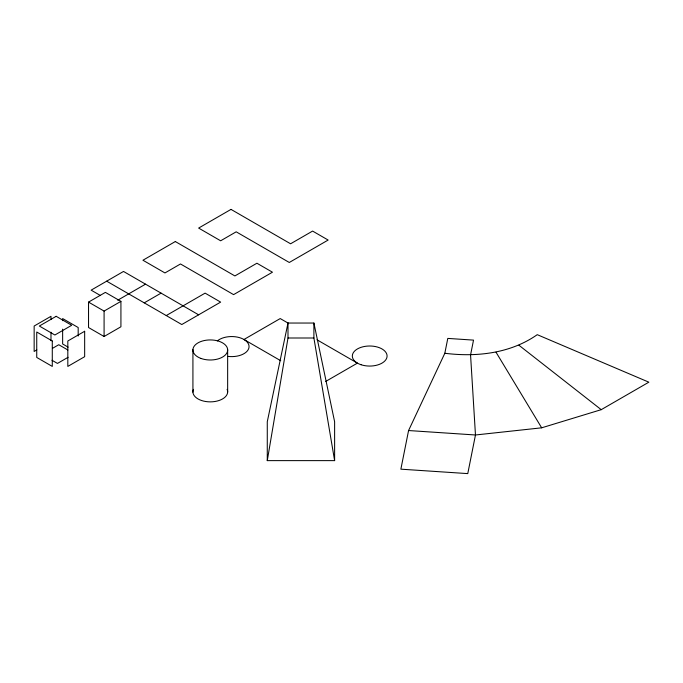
<?xml version="1.0" encoding="UTF-8"?>
<svg xmlns="http://www.w3.org/2000/svg" width="683" height="683" viewBox="0 0 683 683"><rect width="100%" height="100%" fill="white"/><g stroke="black" fill="none" stroke-linecap="round" stroke-linejoin="round"><path stroke-width="1.02" d="M267.275 460.624L287.995 338L287.995 323.042L313.898 323.042L334.619 421.744L334.619 460.624L267.275 460.624L267.275 421.744L287.995 323.042M408.571 430.538L400.87 469.17L467.77 473.609L475.47 434.986L470.561 354.972L473.524 340.117L447.792 338.409L444.829 353.265L408.571 430.538L475.47 434.986L541.662 427.814L601.228 409.672L648.85 382.181L537.248 334.67C510.56 353.418 476.512 357.277 444.829 353.265M88.542 302.108L105.378 292.384L120.925 301.357L120.925 326.781L104.089 336.506L88.542 327.533L88.542 302.108L104.089 311.081L120.925 301.357M117.724 300.213L145.53 284.162M36.805 349.927L34.15 351.455L34.15 326.03L50.986 316.314L50.986 319.49M52.557 348.313L58.755 344.727L67.899 350.003M144.233 302.851L161.068 293.135M68.095 357.286L57.466 363.424L51.976 360.257M166.251 315.563L205.105 293.135L220.643 302.108L181.789 324.536L106.676 281.174M325.689 381.447L357.422 363.125L316.98 339.784M287.995 338L313.898 338L334.619 460.624M288.491 323.332L280.218 318.56L243.959 339.494L280.722 360.718M198.633 314.82L123.512 271.45L91.138 290.147L100.307 295.44M68.129 347.143L62.64 343.976L62.64 329.146M518.926 345.239L601.228 409.672M496.02 352.215L541.662 427.814M313.898 323.042L313.898 338M227.652 349.611L227.652 392.196M192.922 349.602L192.922 392.187M104.089 311.081L104.089 336.506M78.186 336.002L78.186 327.533L62.64 318.56L62.64 320.677M50.986 332.203L50.986 340.68M227.123 389.361A17.374 10.032 0 0 1 210.279 401.869A17.374 10.032 0 0 1 193.451 389.353M217.356 340.902A17.374 10.032 0 0 1 239.545 337.641A17.374 10.032 0 0 1 248.066 349.918A17.374 10.032 0 0 1 228.113 356.406M175.318 241.543L142.943 260.232L164.953 272.944L180.5 263.971L233.595 294.629L272.449 272.201L256.91 263.228L234.892 275.941L175.318 241.543M231.008 209.391L198.633 228.079L220.643 240.792L236.19 231.819L289.285 262.477L328.139 240.049L312.601 231.076L290.582 243.788L231.008 209.391M56.168 316.314L39.332 326.03L54.871 335.003L71.706 325.287L56.168 316.314M84.658 331.272L67.822 340.988L67.822 366.412L84.658 356.688L84.658 331.272M52.284 340.988L36.737 332.015L36.737 357.44L52.284 366.412L52.284 340.988M201.058 358.464A17.374 10.032 0 0 0 227.652 350.328A17.374 10.032 0 0 0 202.151 341.099A17.374 10.032 0 0 0 201.058 358.464M361.017 364.722A17.374 10.032 0 0 0 387.082 356.031A17.374 10.032 0 0 0 361.017 347.348A17.374 10.032 0 0 0 361.017 364.722"/></g></svg>
